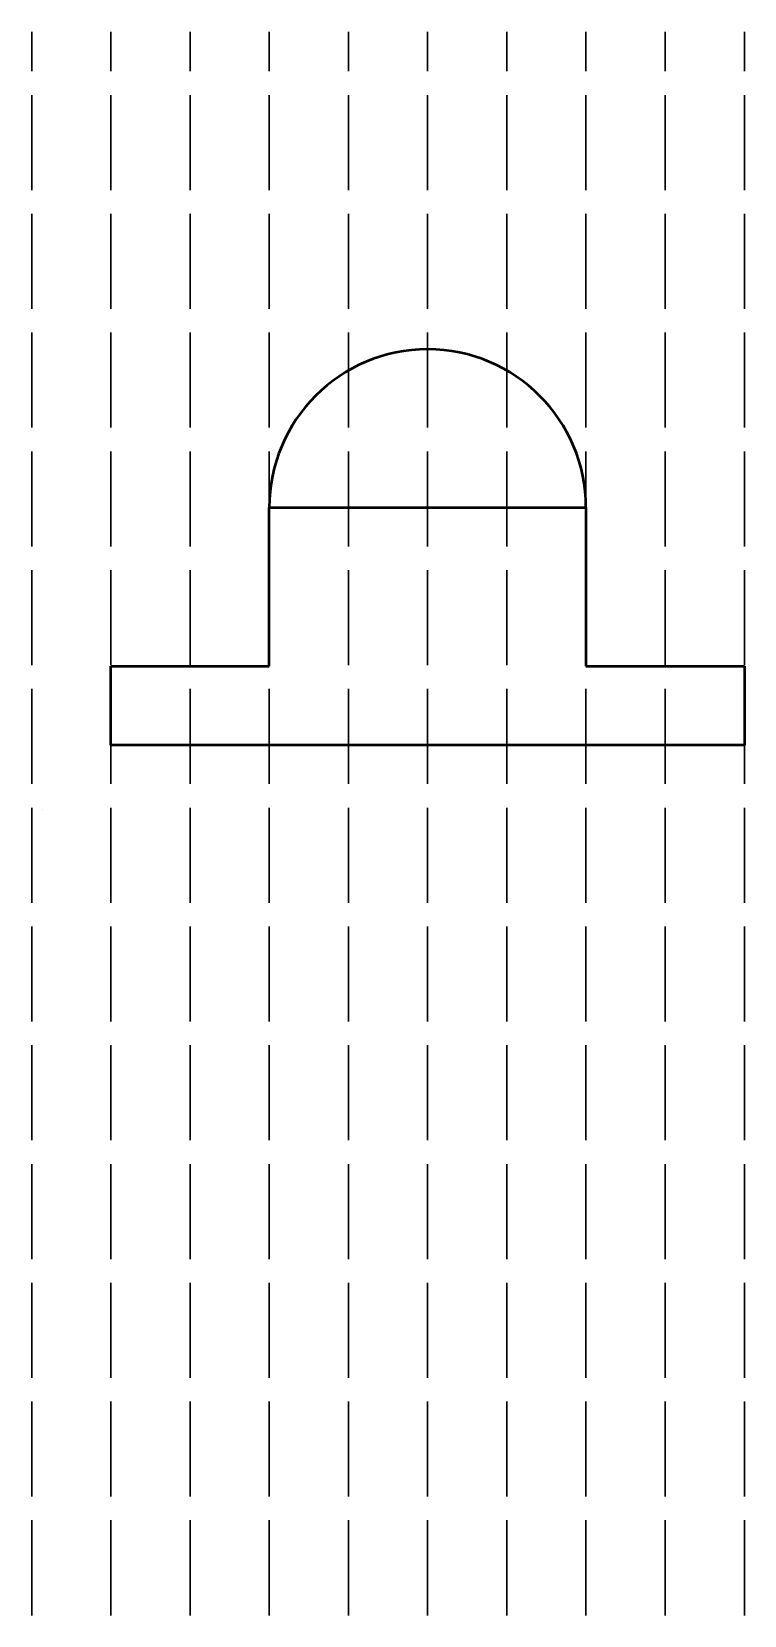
# Model space of a CAD drawing. Header units: millimetres. Extents: x 3000 to 6990, y 1050 to 2600.
# Drawn here: x 6899.8 to 6989.8, y 2399.9 to 2599.9 of the extents above.
import ezdxf

# ---------------------------------------------------------------- set-up
doc = ezdxf.new("R2010")
doc.units = ezdxf.units.MM
doc.linetypes.add('ACAD_ISO02W100', pattern=[15, 12, -3])
doc.layers.add('construccion', color=84, linetype='ACAD_ISO02W100', lineweight=30)
doc.layers.add('visibles', color=7, linetype='Continuous', lineweight=50)

msp = doc.modelspace()

# ---------------------------------------------------------------- linework, layer by layer
msp.add_line((6901.22, 2501.74), (6901.22, 2501.74))
msp.add_line((6901.22, 2501.74), (6901.22, 2501.74))
msp.add_line((6901.22, 2501.74), (6901.22, 2501.74))
msp.add_line((6901.22, 2501.74), (6901.22, 2501.74))
at = {"layer": 'construccion'}
for p, q in [((6899.8, 2399.91), (6899.8, 2599.91)), ((6899.8, 2399.91), (6899.8, 2599.91)), ((6899.8, 2399.91), (6899.8, 2599.91)), ((6899.8, 2399.91), (6899.8, 2599.91)), ((6909.8, 2399.91), (6909.8, 2599.91)), ((6909.8, 2399.91), (6909.8, 2599.91)), ((6909.8, 2399.91), (6909.8, 2599.91)), ((6909.8, 2399.91), (6909.8, 2599.91)), ((6919.8, 2399.91), (6919.8, 2599.91)), ((6919.8, 2399.91), (6919.8, 2599.91)), ((6919.8, 2399.91), (6919.8, 2599.91)), ((6919.8, 2399.91), (6919.8, 2599.91)), ((6929.8, 2399.91), (6929.8, 2599.91)), ((6929.8, 2399.91), (6929.8, 2599.91)), ((6929.8, 2399.91), (6929.8, 2599.91)), ((6929.8, 2399.91), (6929.8, 2599.91)), ((6939.8, 2399.91), (6939.8, 2599.91)), ((6939.8, 2399.91), (6939.8, 2599.91)), ((6939.8, 2399.91), (6939.8, 2599.91)), ((6949.8, 2399.91), (6949.8, 2599.91)), ((6949.8, 2399.91), (6949.8, 2599.91)), ((6959.8, 2399.91), (6959.8, 2599.91)), ((6969.8, 2399.91), (6969.8, 2599.91)), ((6979.8, 2399.91), (6979.8, 2599.91)), ((6989.8, 2399.91), (6989.8, 2599.91))]:
    msp.add_line(p, q, dxfattribs=at)
at = {"layer": 'visibles'}
for p, q in [((6929.8, 2519.8), (6929.8, 2539.8)), ((6929.8, 2519.8), (6929.8, 2539.8)), ((6929.8, 2519.8), (6929.8, 2539.8)), ((6929.8, 2519.8), (6929.8, 2539.8)), ((6929.8, 2539.8), (6969.8, 2539.8)), ((6969.8, 2539.8), (6969.8, 2519.8)), ((6909.8, 2509.8), (6909.8, 2519.8)), ((6909.8, 2519.8), (6929.8, 2519.8)), ((6909.8, 2509.8), (6909.8, 2519.8)), ((6909.8, 2519.8), (6929.8, 2519.8)), ((6909.8, 2509.8), (6909.8, 2519.8)), ((6909.8, 2519.8), (6929.8, 2519.8)), ((6909.8, 2509.8), (6909.8, 2519.8)), ((6909.8, 2519.8), (6929.8, 2519.8)), ((6969.8, 2519.8), (6989.8, 2519.8)), ((6989.8, 2519.8), (6989.8, 2509.8)), ((6989.8, 2509.8), (6909.8, 2509.8))]:
    msp.add_line(p, q, dxfattribs=at)
msp.add_arc((6949.8, 2539.8), 20, 0, 180, dxfattribs=at)

doc.saveas('drawing.dxf')
